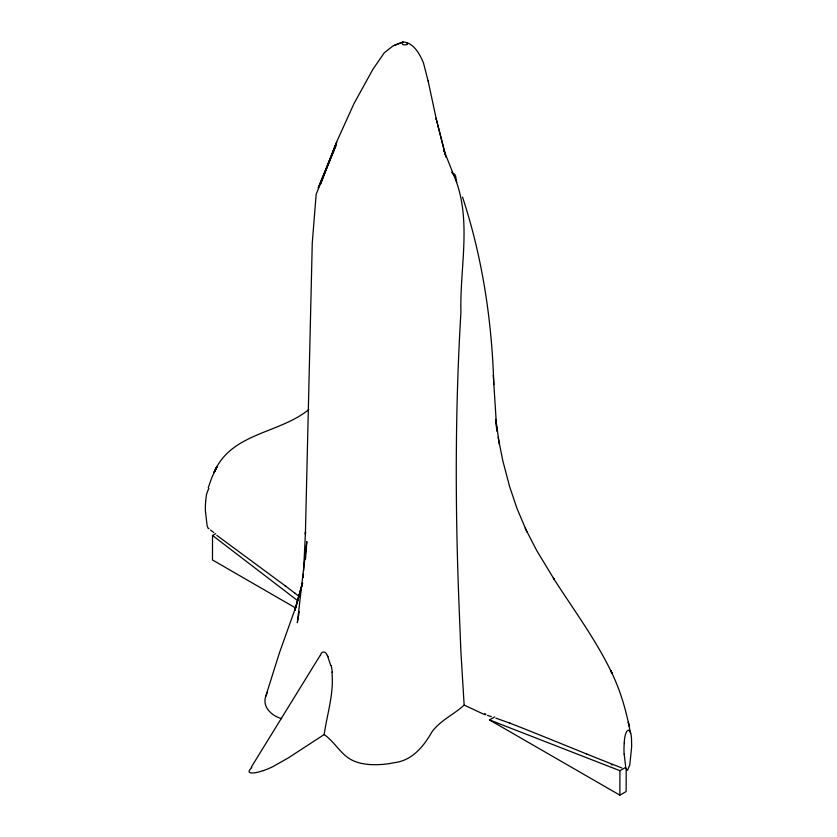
<?xml version="1.0" encoding="UTF-8"?>
<svg xmlns="http://www.w3.org/2000/svg" width="837" height="837" viewBox="0 0 837 837"><rect width="100%" height="100%" fill="white"/><g stroke="black" fill="none" stroke-linecap="round" stroke-linejoin="round"><path stroke-width="1.26" d="M215.674 533.682L212.535 535.481L212.472 559.943L295.597 607.965M494.719 716.911L489.488 719.925L619.861 795.15L619.924 770.689L625.155 767.675M626.202 768.366L626.149 791.54L619.861 795.15M303.245 577.52L303.433 573.617M303.569 571.012L305.484 531.966L305.39 534.393L312.264 243.044L316.166 194.247L335.961 145.533L318.206 187.98L336.631 142.259L320.466 184.088L337.196 140.7L354.041 103.506L372.852 69.398L384.235 52.825L392.971 45.962L402.974 42.017C413.509 42.384 419.933 54.279 423.449 62.901L428.209 81.346M205.63 501.279L206.561 494.165L208.246 489.582M305.474 559.461L306.823 541.539L297.334 622.728L299.269 611.449M624.235 742.974C624.821 727.447 631.872 724.821 631.558 742.492A49.509 28.584 -60 0 1 631.579 747.514L629.801 764.966L627.562 770.134A1.245 0.722 -60 0 1 626.986 770.333L625.783 767.738L624.182 754.127M263.268 770.668A71.333 41.18 0 0 0 273.197 766.462L287.959 758.134L324.149 734.562C327.131 713.835 334.183 693.245 331.891 672.09M302.481 582.876L294.844 610.466L302.617 582.95L295.482 607.892L279.359 653.059L265.674 696.499C262.086 707.317 272.151 716.064 281.661 718.648M208.235 487.751L211.761 477.697L216.929 466.91M265.643 696.604L267.38 692.272M320.519 655.591C320.874 650.652 326.116 650.987 327.194 655.455M214.042 472.528L217.086 466.523L214.199 472.256C230.918 432.802 278.962 433.807 308.686 409.659M251.205 767.288L320.152 655.423M208.476 489.216L208.947 488.599M445.88 157.147L436.046 118.226L445.472 154.918L443.966 150.493L453.644 174.881C472.518 218.101 459.649 266.909 460.936 312.243C455.066 408.916 455.15 505.82 458.938 602.567L460.873 651.238L464.148 705.057C453.895 714.652 440.21 720.354 431.882 732.009C423.595 746.499 412.076 760.697 394.227 762.674A55.441 32.005 0 0 1 383.001 764.38C370.362 765.3 356.206 764.662 345.995 756.198C338.085 749.628 332.697 740.442 324.149 734.562M394.373 45.292L402.974 42.017L402.294 43.472A13.57 7.836 0 0 1 402.388 43.744L402.796 44.487A1.046 0.607 0 0 0 403.068 44.654L403.444 44.759A7.334 4.237 0 0 0 404.24 44.863L404.355 44.884A12.304 7.104 0 0 1 404.826 44.936L407.473 44.424L406.918 42.53M621.839 767.958C584.299 753.373 547 737.585 509.377 722.948L510.015 723.199M487.469 715.415L491.309 716.65M495.902 718.156L509.838 723.126M489.488 719.925L619.924 770.689M586.005 753.603L586.685 753.896M611.303 764.537L612.318 764.976M464.148 705.057L483.451 714.087A24.43 14.103 0 0 0 484.309 714.411A9.929 5.733 0 0 0 484.989 714.641L485.878 714.631A5.89 3.4 0 0 0 485.188 713.888A24.702 14.26 0 0 0 484.769 713.501M210.485 529.999L213.822 532.604M285.877 586.308L216.804 535.356M295.084 593.328L284.988 585.628M299.531 596.718L294.98 593.245M212.535 535.481L298.003 600.935M451.624 172.223L452.221 172.809M452.419 173.06L453.644 174.881A1.507 0.868 -60 0 1 454.271 173.876L455.569 175.833L456.678 182.445M525.186 528.168L536.883 550.83L554.251 579.497L553.362 578.105C573.471 609.639 596.059 639.771 612.171 673.67L610.591 670.406C619.38 687.92 625.134 706.836 629.1 725.982L628.305 722.237L630.617 733.568M526.944 531.945L516.931 508.331L509.639 486.653L502.817 460.821L498.141 437.291M327.853 656.794L330.72 665.467M462.537 197.093C482.457 257.618 491.957 321.063 493.799 384.643M428.125 80.948L436.359 119.409M499.291 444.165L495.807 419.285L496.822 431.097L493.286 375.143M205.567 512.443L207.168 526.054L208.371 528.649A1.245 0.722 -60 0 0 208.947 528.45M624.12 754.179A75.372 43.514 -60 0 1 624.287 742.942M205.504 512.495A75.372 43.514 -60 0 1 205.672 501.258M331.159 665.499A51.308 35.259 59.5 0 1 332.31 672.184M327.403 655.34A16.698 10.923 60.9 0 1 328.083 656.71M263.226 770.626A44.957 25.957 0 0 1 259.271 771.787C256.823 772.708 245.869 774.853 249.981 769.527A39.465 22.787 0 0 1 251.832 767.728M215.883 468.814L214.356 472.037L217.243 466.188L215.883 468.814"/></g></svg>
